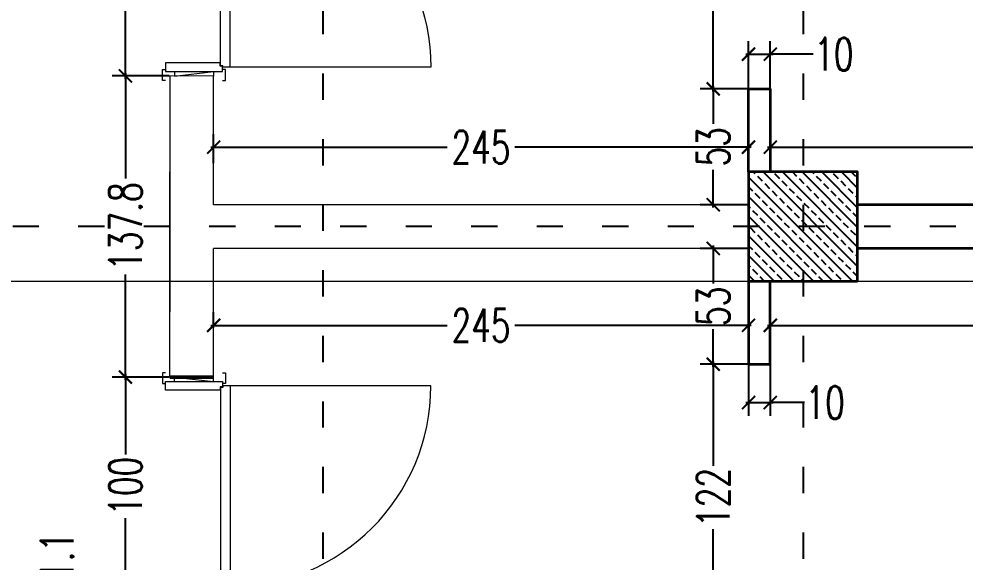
# Model space of a CAD drawing. Header units: centimetres. Extents: x -3207095 to 15275363, y -32656 to 4798027.
# Drawn here: x 688301 to 688734.4, y 4470458.4 to 4470707 of the extents above; entities that cross this region are included whole.
import ezdxf

# ---------------------------------------------------------------- set-up
doc = ezdxf.new("R2010")
doc.units = ezdxf.units.CM
doc.linetypes.add('ACAD_ISO03W100', pattern=[30, 12, -18])
doc.linetypes.add('DUZ', pattern=[500, 500])
doc.layers.get('0').update_dxf_attribs({"color": 1, "linetype": 'DUZ'})
doc.layers.add('DIM', color=1, linetype='DUZ')
doc.layers.add('KOLTAR_F', color=145, linetype='Continuous')
for name, color, linetype, lineweight in [('DUV', 220, 'Continuous', 50), ('DUVAR', 7, 'Continuous', 35), ('iç duvar', 7, 'Continuous', 50), ('KAPEN', 151, 'Continuous', 9), ('KOLON_F', 3, 'Continuous', 35)]:
    doc.layers.add(name, color=color, linetype=linetype, lineweight=lineweight)
doc.styles.add('DIM', font='ROMANSTW.SHX', dxfattribs={"width": 0.7})
doc.dimstyles.new('1_100', dxfattribs={"dimtxt": 15, "dimasz": 6, "dimexe": 6, "dimexo": 0, "dimgap": 2, "dimtad": 0, "dimdec": 1, "dimzin": 11, "dimdsep": 46, "dimtxsty": 'DIM', "dimblk": 'ARCHTICK', "dimcen": 3, "dimdle": 1.25, "dimclrt": 2, "dimadec": 0, "dimazin": 0, "dimtfac": 1.25, "dimtdec": 1, "dimtix": 1, "dimtofl": 0, "dimtmove": 1, "dimatfit": 3, "dimldrblk": 'ARCHTICK', "dimfxl": 20, "dimfxlon": 1, "dimtolj": 1, "dimtzin": 0, "dimarcsym": 0})
pattern_1 = [(135, (5191127.668, 3810003.487), (-4.4901280605, -4.4901280605), []), (135, (5191127.668, 3810007.977), (-4.4901280605, -4.4901280605), [3.175, -1.5875])]
pattern_2 = [(135, (5191127.668, 3810003.487), (-4.4901280605, -4.4901280605), []), (135, (5191127.668, 3810007.977), (-4.4901280605, -4.4901280605), [3.175, -1.5875])]

# ---------------------------------------------------------------- blocks, each defined once
blk = doc.blocks.new('K210')
for p, q in [((0.04, 0.985), (0.04, 0.032)), ((0.96, 0.032), (0.96, 0.065)), ((0.04, 0.032), (0.047, 0.032)), ((0.047, 0.032), (0.047, 0.022)), ((0.047, 0.022), (0.953, 0.022)), ((0.953, 0.032), (0.96, 0.032)), ((0.953, 0.022), (0.953, 0.032))]:
    blk.add_line(p, q)
for points in [[(-0.02, 0.03), (-0.02, 0.045), (0.03, 0.045), (0.03, 0.03)], [(0.04, 0.065), (0.96, 0.065)], [(1.02, 0.03), (1.02, 0.045), (0.97, 0.045), (0.97, 0.03)], [(0.02, -0.19), (0, -0.19), (0.02, -0.01), (0, -0.01)], [(0.98, -0.19), (1, -0.19), (0.98, -0.01), (1, -0.01)], [(-0.02, -0.23), (-0.02, -0.245), (0.03, -0.245), (0.03, -0.23)], [(1.02, -0.23), (1.02, -0.245), (0.97, -0.245), (0.97, -0.23)]]:
    blk.add_lwpolyline(points)
for points in [[(0.02, 0.03), (0.045, 0.03), (0.045, 0.02), (0.06, 0.02), (0.06, -0.23), (0.02, -0.23)], [(0.98, 0.03), (0.955, 0.03), (0.955, 0.02), (0.94, 0.02), (0.94, -0.23), (0.98, -0.23)]]:
    blk.add_lwpolyline(points, close=True)
blk.add_arc((0.04, 0.065), 0.92, 0, 90)
blk = doc.blocks.new('_ArchTick')
at = {"color": 0, "linetype": 'ByBlock', "const_width": 0.15}
blk.add_lwpolyline([(-0.5, -0.5), (0.5, 0.5)], dxfattribs=at)
blk = doc.blocks.new('*D856')
at = {"layer": 'Defpoints', "color": 0, "linetype": 'Continuous', "lineweight": 5, "transparency": 16777216}
for p in [(688349.79, 4470543.08), (688370.2, 4470543.08), (688370.2, 4470443.08)]:
    blk.add_point(p, dxfattribs=at)
at = {"layer": 'DIM', "color": 0, "linetype": 'Continuous', "lineweight": -2, "transparency": 16777216}
for p, q in [((688349.79, 4470544.33), (688349.79, 4470507.58)), ((688369.79, 4470543.08), (688343.79, 4470543.08)), ((688349.79, 4470441.83), (688349.79, 4470478.58)), ((688369.79, 4470443.08), (688343.79, 4470443.08))]:
    blk.add_line(p, q, dxfattribs=at)
at = {"layer": 'DIM', "color": 0, "linetype": 'Continuous', "lineweight": -2, "transparency": 16777216, "xscale": 6, "yscale": 6, "zscale": 6}
for p, rotation in [((688349.79, 4470543.08), 90), ((688349.79, 4470443.08), 270)]:
    blk.add_blockref('_ArchTick', p, dxfattribs=dict(at, rotation=rotation))
at = {"layer": 'DIM', "color": 2, "linetype": 'Continuous', "lineweight": 5, "transparency": 16777216, "insert": (688349.79, 4470493.08), "char_height": 15, "attachment_point": 5, "rotation": 90, "style": 'DIM'}
blk.add_mtext('\\A1;100', dxfattribs=at)
blk = doc.blocks.new('*D825')
at = {"layer": 'Defpoints', "color": 0, "linetype": 'Continuous', "lineweight": 5, "transparency": 16777216}
for p in [(688318.44, 4470443.08), (688343.79, 4470443.08), (688340.2, 4470431.97)]:
    blk.add_point(p, dxfattribs=at)
at = {"layer": 'DIM', "color": 0, "linetype": 'Continuous', "lineweight": -2, "transparency": 16777216}
for p, q in [((688338.44, 4470443.08), (688312.44, 4470443.08)), ((688318.44, 4470430.72), (688318.44, 4470444.33)), ((688338.44, 4470431.97), (688312.44, 4470431.97))]:
    blk.add_line(p, q, dxfattribs=at)
at = {"layer": 'DIM', "color": 0, "linetype": 'Continuous', "lineweight": -2, "transparency": 16777216, "xscale": 6, "yscale": 6, "zscale": 6}
for p, rotation in [((688318.44, 4470443.08), 90), ((688318.44, 4470431.97), 270)]:
    blk.add_blockref('_ArchTick', p, dxfattribs=dict(at, rotation=rotation))
at = {"layer": 'DIM', "color": 2, "linetype": 'Continuous', "lineweight": 5, "transparency": 16777216, "insert": (688318.44, 4470456.47), "char_height": 15, "attachment_point": 5, "rotation": 90, "style": 'DIM'}
blk.add_mtext('\\A1;11.1', dxfattribs=at)
blk = doc.blocks.new('*D858')
at = {"layer": 'Defpoints', "color": 0, "linetype": 'Continuous', "lineweight": 5, "transparency": 16777216}
for p in [(688349.79, 4470680.86), (688370.21, 4470680.86), (688370.2, 4470543.08)]:
    blk.add_point(p, dxfattribs=at)
at = {"layer": 'DIM', "color": 0, "linetype": 'Continuous', "lineweight": -2, "transparency": 16777216}
for p, q in [((688369.79, 4470680.86), (688343.79, 4470680.86)), ((688349.79, 4470682.11), (688349.79, 4470633.97)), ((688349.79, 4470541.83), (688349.79, 4470589.97)), ((688369.79, 4470543.08), (688343.79, 4470543.08))]:
    blk.add_line(p, q, dxfattribs=at)
at = {"layer": 'DIM', "color": 0, "linetype": 'Continuous', "lineweight": -2, "transparency": 16777216, "xscale": 6, "yscale": 6, "zscale": 6}
for p, rotation in [((688349.79, 4470680.86), 90), ((688349.79, 4470543.08), 270)]:
    blk.add_blockref('_ArchTick', p, dxfattribs=dict(at, rotation=rotation))
at = {"layer": 'DIM', "color": 2, "linetype": 'Continuous', "lineweight": 5, "transparency": 16777216, "insert": (688349.79, 4470611.97), "char_height": 15, "attachment_point": 5, "rotation": 90, "style": 'DIM'}
blk.add_mtext('\\A1;137.8', dxfattribs=at)
blk = doc.blocks.new('*D859')
at = {"layer": 'Defpoints', "color": 0, "linetype": 'Continuous', "lineweight": 5, "transparency": 16777216}
for p in [(688349.79, 4470780.86), (688370.2, 4470780.86), (688370.21, 4470680.86)]:
    blk.add_point(p, dxfattribs=at)
at = {"layer": 'DIM', "color": 0, "linetype": 'Continuous', "lineweight": -2, "transparency": 16777216}
for p, q in [((688369.79, 4470780.86), (688343.79, 4470780.86)), ((688349.79, 4470782.11), (688349.79, 4470745.36)), ((688349.79, 4470679.61), (688349.79, 4470716.36)), ((688369.79, 4470680.86), (688343.79, 4470680.86))]:
    blk.add_line(p, q, dxfattribs=at)
at = {"layer": 'DIM', "color": 0, "linetype": 'Continuous', "lineweight": -2, "transparency": 16777216, "xscale": 6, "yscale": 6, "zscale": 6}
for p, rotation in [((688349.79, 4470780.86), 90), ((688349.79, 4470680.86), 270)]:
    blk.add_blockref('_ArchTick', p, dxfattribs=dict(at, rotation=rotation))
at = {"layer": 'DIM', "color": 2, "linetype": 'Continuous', "lineweight": 5, "transparency": 16777216, "insert": (688349.79, 4470730.86), "char_height": 15, "attachment_point": 5, "rotation": 90, "style": 'DIM'}
blk.add_mtext('\\A1;100', dxfattribs=at)
blk = doc.blocks.new('*D803')
at = {"layer": 'Defpoints', "color": 0, "linetype": 'Continuous', "lineweight": 5, "transparency": 16777216}
for p in [(688645.2, 4470567.97), (689185.2, 4470566.75), (689185.2, 4470565.66)]:
    blk.add_point(p, dxfattribs=at)
at = {"layer": 'DIM', "color": 0, "linetype": 'Continuous', "lineweight": -2, "transparency": 16777216}
for p, q in [((689185.2, 4470565.66), (689185.2, 4470572.75)), ((688643.95, 4470566.75), (688899.7, 4470566.75)), ((688645.2, 4470567.97), (688645.2, 4470560.75)), ((689186.45, 4470566.75), (688930.7, 4470566.75))]:
    blk.add_line(p, q, dxfattribs=at)
at = {"layer": 'DIM', "color": 0, "linetype": 'Continuous', "lineweight": -2, "transparency": 16777216, "xscale": 6, "yscale": 6, "zscale": 6, "rotation": 180}
blk.add_blockref('_ArchTick', (688645.2, 4470566.75), dxfattribs=at)
at = {"layer": 'DIM', "color": 0, "linetype": 'Continuous', "lineweight": -2, "transparency": 16777216, "xscale": 6, "yscale": 6, "zscale": 6}
blk.add_blockref('_ArchTick', (689185.2, 4470566.75), dxfattribs=at)
at = {"layer": 'DIM', "color": 2, "linetype": 'Continuous', "lineweight": 5, "transparency": 16777216, "insert": (688915.2, 4470566.75), "char_height": 15, "attachment_point": 5, "style": 'DIM'}
blk.add_mtext('\\A1;540', dxfattribs=at)
blk = doc.blocks.new('*D804')
at = {"layer": 'Defpoints', "color": 0, "linetype": 'Continuous', "lineweight": 5, "transparency": 16777216}
for p in [(688390.2, 4470566.75), (688390.2, 4470565.66), (688635.2, 4470565.66)]:
    blk.add_point(p, dxfattribs=at)
at = {"layer": 'DIM', "color": 0, "linetype": 'Continuous', "lineweight": -2, "transparency": 16777216}
for p, q in [((688390.2, 4470565.66), (688390.2, 4470572.75)), ((688635.2, 4470565.66), (688635.2, 4470572.75)), ((688388.95, 4470566.75), (688497.2, 4470566.75)), ((688636.45, 4470566.75), (688528.2, 4470566.75))]:
    blk.add_line(p, q, dxfattribs=at)
at = {"layer": 'DIM', "color": 0, "linetype": 'Continuous', "lineweight": -2, "transparency": 16777216, "xscale": 6, "yscale": 6, "zscale": 6, "rotation": 180}
blk.add_blockref('_ArchTick', (688390.2, 4470566.75), dxfattribs=at)
at = {"layer": 'DIM', "color": 0, "linetype": 'Continuous', "lineweight": -2, "transparency": 16777216, "xscale": 6, "yscale": 6, "zscale": 6}
blk.add_blockref('_ArchTick', (688635.2, 4470566.75), dxfattribs=at)
at = {"layer": 'DIM', "color": 2, "linetype": 'Continuous', "lineweight": 5, "transparency": 16777216, "insert": (688512.7, 4470566.75), "char_height": 15, "attachment_point": 5, "style": 'DIM'}
blk.add_mtext('\\A1;245', dxfattribs=at)
blk = doc.blocks.new('*D805')
at = {"layer": 'Defpoints', "color": 0, "linetype": 'Continuous', "lineweight": 5, "transparency": 16777216}
for p in [(688635.2, 4470601.97), (688619.05, 4470548.97), (688635.2, 4470548.97)]:
    blk.add_point(p, dxfattribs=at)
at = {"layer": 'DIM', "color": 0, "linetype": 'Continuous', "lineweight": -2, "transparency": 16777216}
for p, q in [((688635.2, 4470601.97), (688613.05, 4470601.97)), ((688619.05, 4470603.22), (688619.05, 4470585.97)), ((688619.05, 4470547.72), (688619.05, 4470564.97)), ((688635.2, 4470548.97), (688613.05, 4470548.97))]:
    blk.add_line(p, q, dxfattribs=at)
at = {"layer": 'DIM', "color": 0, "linetype": 'Continuous', "lineweight": -2, "transparency": 16777216, "xscale": 6, "yscale": 6, "zscale": 6}
for p, rotation in [((688619.05, 4470601.97), 90), ((688619.05, 4470548.97), 270)]:
    blk.add_blockref('_ArchTick', p, dxfattribs=dict(at, rotation=rotation))
at = {"layer": 'DIM', "color": 2, "linetype": 'Continuous', "lineweight": 5, "transparency": 16777216, "insert": (688619.05, 4470575.47), "char_height": 15, "attachment_point": 5, "rotation": 90, "style": 'DIM'}
blk.add_mtext('\\A1;53', dxfattribs=at)
blk = doc.blocks.new('*D806')
at = {"layer": 'Defpoints', "color": 0, "linetype": 'Continuous', "lineweight": 5, "transparency": 16777216}
for p in [(688635.2, 4470548.97), (688619.05, 4470426.97), (688635.2, 4470426.97)]:
    blk.add_point(p, dxfattribs=at)
at = {"layer": 'DIM', "color": 0, "linetype": 'Continuous', "lineweight": -2, "transparency": 16777216}
for p, q in [((688635.2, 4470548.97), (688613.05, 4470548.97)), ((688619.05, 4470550.22), (688619.05, 4470502.47)), ((688619.05, 4470425.72), (688619.05, 4470473.47)), ((688635.2, 4470426.97), (688613.05, 4470426.97))]:
    blk.add_line(p, q, dxfattribs=at)
at = {"layer": 'DIM', "color": 0, "linetype": 'Continuous', "lineweight": -2, "transparency": 16777216, "xscale": 6, "yscale": 6, "zscale": 6}
for p, rotation in [((688619.05, 4470548.97), 90), ((688619.05, 4470426.97), 270)]:
    blk.add_blockref('_ArchTick', p, dxfattribs=dict(at, rotation=rotation))
at = {"layer": 'DIM', "color": 2, "linetype": 'Continuous', "lineweight": 5, "transparency": 16777216, "insert": (688619.05, 4470487.97), "char_height": 15, "attachment_point": 5, "rotation": 90, "style": 'DIM'}
blk.add_mtext('\\A1;122', dxfattribs=at)
blk = doc.blocks.new('*D811')
at = {"layer": 'Defpoints', "color": 0, "linetype": 'Continuous', "lineweight": 5, "transparency": 16777216}
for p in [(688635.2, 4470548.97), (688645.2, 4470548.97), (688645.2, 4470531.42)]:
    blk.add_point(p, dxfattribs=at)
at = {"layer": 'DIM', "color": 0, "linetype": 'Continuous', "lineweight": -2, "transparency": 16777216}
for p, q in [((688635.2, 4470548.97), (688635.2, 4470525.42)), ((688645.2, 4470548.97), (688645.2, 4470525.42)), ((688633.95, 4470531.42), (688646.45, 4470531.42)), ((688660.79, 4470531.42), (688645.2, 4470531.42))]:
    blk.add_line(p, q, dxfattribs=at)
at = {"layer": 'DIM', "color": 0, "linetype": 'Continuous', "lineweight": -2, "transparency": 16777216, "xscale": 6, "yscale": 6, "zscale": 6, "rotation": 180}
blk.add_blockref('_ArchTick', (688635.2, 4470531.42), dxfattribs=at)
at = {"layer": 'DIM', "color": 0, "linetype": 'Continuous', "lineweight": -2, "transparency": 16777216, "xscale": 6, "yscale": 6, "zscale": 6}
blk.add_blockref('_ArchTick', (688645.2, 4470531.42), dxfattribs=at)
at = {"layer": 'DIM', "color": 2, "linetype": 'Continuous', "lineweight": 5, "transparency": 16777216, "insert": (688670.29, 4470531.42), "char_height": 15, "attachment_point": 5, "style": 'DIM'}
blk.add_mtext('\\A1;10', dxfattribs=at)
blk = doc.blocks.new('*D828')
at = {"layer": 'Defpoints', "color": 0, "linetype": 'Continuous', "lineweight": 5, "transparency": 16777216}
for p in [(688619.05, 4470674.97), (688635.2, 4470674.97), (688635.2, 4470621.97)]:
    blk.add_point(p, dxfattribs=at)
at = {"layer": 'DIM', "color": 0, "linetype": 'Continuous', "lineweight": -2, "transparency": 16777216}
for p, q in [((688635.2, 4470674.97), (688613.05, 4470674.97)), ((688619.05, 4470676.22), (688619.05, 4470658.97)), ((688619.05, 4470620.72), (688619.05, 4470637.97)), ((688635.2, 4470621.97), (688613.05, 4470621.97))]:
    blk.add_line(p, q, dxfattribs=at)
at = {"layer": 'DIM', "color": 0, "linetype": 'Continuous', "lineweight": -2, "transparency": 16777216, "xscale": 6, "yscale": 6, "zscale": 6}
for p, rotation in [((688619.05, 4470674.97), 90), ((688619.05, 4470621.97), 270)]:
    blk.add_blockref('_ArchTick', p, dxfattribs=dict(at, rotation=rotation))
at = {"layer": 'DIM', "color": 2, "linetype": 'Continuous', "lineweight": 5, "transparency": 16777216, "insert": (688619.05, 4470648.47), "char_height": 15, "attachment_point": 5, "rotation": 90, "style": 'DIM'}
blk.add_mtext('\\A1;53', dxfattribs=at)
blk = doc.blocks.new('*D829')
at = {"layer": 'Defpoints', "color": 0, "linetype": 'Continuous', "lineweight": 5, "transparency": 16777216}
for p in [(688619.05, 4470796.97), (688635.2, 4470796.97), (688635.2, 4470674.97)]:
    blk.add_point(p, dxfattribs=at)
at = {"layer": 'DIM', "color": 0, "linetype": 'Continuous', "lineweight": -2, "transparency": 16777216}
for p, q in [((688635.2, 4470796.97), (688613.05, 4470796.97)), ((688619.05, 4470798.22), (688619.05, 4470750.47)), ((688619.05, 4470673.72), (688619.05, 4470721.47)), ((688635.2, 4470674.97), (688613.05, 4470674.97))]:
    blk.add_line(p, q, dxfattribs=at)
at = {"layer": 'DIM', "color": 0, "linetype": 'Continuous', "lineweight": -2, "transparency": 16777216, "xscale": 6, "yscale": 6, "zscale": 6}
for p, rotation in [((688619.05, 4470796.97), 90), ((688619.05, 4470674.97), 270)]:
    blk.add_blockref('_ArchTick', p, dxfattribs=dict(at, rotation=rotation))
at = {"layer": 'DIM', "color": 2, "linetype": 'Continuous', "lineweight": 5, "transparency": 16777216, "insert": (688619.05, 4470735.97), "char_height": 15, "attachment_point": 5, "rotation": 90, "style": 'DIM'}
blk.add_mtext('\\A1;122', dxfattribs=at)
blk = doc.blocks.new('*D833')
at = {"layer": 'Defpoints', "color": 0, "linetype": 'Continuous', "lineweight": 5, "transparency": 16777216}
for p in [(688635.2, 4470648.3), (688390.2, 4470641.01), (688635.2, 4470641.01)]:
    blk.add_point(p, dxfattribs=at)
at = {"layer": 'DIM', "color": 0, "linetype": 'Continuous', "lineweight": -2, "transparency": 16777216}
for p, q in [((688390.2, 4470641.01), (688390.2, 4470654.3)), ((688635.2, 4470641.01), (688635.2, 4470654.3)), ((688388.95, 4470648.3), (688497.2, 4470648.3)), ((688636.45, 4470648.3), (688528.2, 4470648.3))]:
    blk.add_line(p, q, dxfattribs=at)
at = {"layer": 'DIM', "color": 0, "linetype": 'Continuous', "lineweight": -2, "transparency": 16777216, "xscale": 6, "yscale": 6, "zscale": 6, "rotation": 180}
blk.add_blockref('_ArchTick', (688390.2, 4470648.3), dxfattribs=at)
at = {"layer": 'DIM', "color": 0, "linetype": 'Continuous', "lineweight": -2, "transparency": 16777216, "xscale": 6, "yscale": 6, "zscale": 6}
blk.add_blockref('_ArchTick', (688635.2, 4470648.3), dxfattribs=at)
at = {"layer": 'DIM', "color": 2, "linetype": 'Continuous', "lineweight": 5, "transparency": 16777216, "insert": (688512.7, 4470648.3), "char_height": 15, "attachment_point": 5, "style": 'DIM'}
blk.add_mtext('\\A1;245', dxfattribs=at)
blk = doc.blocks.new('*D834')
at = {"layer": 'Defpoints', "color": 0, "linetype": 'Continuous', "lineweight": 5, "transparency": 16777216}
for p in [(688645.2, 4470648.3), (689185.2, 4470648.3), (689185.2, 4470648.3)]:
    blk.add_point(p, dxfattribs=at)
at = {"layer": 'DIM', "color": 0, "linetype": 'Continuous', "lineweight": -2, "transparency": 16777216}
for p, q in [((688645.2, 4470648.3), (688645.2, 4470654.3)), ((689185.2, 4470648.3), (689185.2, 4470654.3)), ((688643.95, 4470648.3), (688899.7, 4470648.3)), ((689186.45, 4470648.3), (688930.7, 4470648.3))]:
    blk.add_line(p, q, dxfattribs=at)
at = {"layer": 'DIM', "color": 0, "linetype": 'Continuous', "lineweight": -2, "transparency": 16777216, "xscale": 6, "yscale": 6, "zscale": 6, "rotation": 180}
blk.add_blockref('_ArchTick', (688645.2, 4470648.3), dxfattribs=at)
at = {"layer": 'DIM', "color": 0, "linetype": 'Continuous', "lineweight": -2, "transparency": 16777216, "xscale": 6, "yscale": 6, "zscale": 6}
blk.add_blockref('_ArchTick', (689185.2, 4470648.3), dxfattribs=at)
at = {"layer": 'DIM', "color": 2, "linetype": 'Continuous', "lineweight": 5, "transparency": 16777216, "insert": (688915.2, 4470648.3), "char_height": 15, "attachment_point": 5, "style": 'DIM'}
blk.add_mtext('\\A1;540', dxfattribs=at)
blk = doc.blocks.new('*D835')
at = {"layer": 'Defpoints', "color": 0, "linetype": 'Continuous', "lineweight": 5, "transparency": 16777216}
for p in [(688645.2, 4470690.83), (688635.2, 4470674.97), (688645.2, 4470674.97)]:
    blk.add_point(p, dxfattribs=at)
at = {"layer": 'DIM', "color": 0, "linetype": 'Continuous', "lineweight": -2, "transparency": 16777216}
for p, q in [((688635.2, 4470674.97), (688635.2, 4470696.83)), ((688645.2, 4470674.97), (688645.2, 4470696.83)), ((688633.95, 4470690.83), (688646.45, 4470690.83)), ((688664.82, 4470690.83), (688645.2, 4470690.83))]:
    blk.add_line(p, q, dxfattribs=at)
at = {"layer": 'DIM', "color": 0, "linetype": 'Continuous', "lineweight": -2, "transparency": 16777216, "xscale": 6, "yscale": 6, "zscale": 6, "rotation": 180}
blk.add_blockref('_ArchTick', (688635.2, 4470690.83), dxfattribs=at)
at = {"layer": 'DIM', "color": 0, "linetype": 'Continuous', "lineweight": -2, "transparency": 16777216, "xscale": 6, "yscale": 6, "zscale": 6}
blk.add_blockref('_ArchTick', (688645.2, 4470690.83), dxfattribs=at)
at = {"layer": 'DIM', "color": 2, "linetype": 'Continuous', "lineweight": 5, "transparency": 16777216, "insert": (688674.32, 4470690.83), "char_height": 15, "attachment_point": 5, "style": 'DIM'}
blk.add_mtext('\\A1;10', dxfattribs=at)

msp = doc.modelspace()

# ---------------------------------------------------------------- hatches: boundary and pattern name
at = {"layer": 'KOLTAR_F'}
h = msp.add_hatch(dxfattribs=at)
h.set_pattern_fill('ANSI33', color=256, angle=90, style=0)
h.set_pattern_definition(pattern_1)
h.paths.add_polyline_path([(688685.2, 4470586.97), (688685.2, 4470636.97), (688635.2, 4470636.97), (688635.2, 4470586.97)])
h = msp.add_hatch(dxfattribs=at)
h.set_pattern_fill('ANSI33', color=256, angle=90, style=0)
h.set_pattern_definition(pattern_2)
h.paths.add_polyline_path([(688685.2, 4470586.97), (688685.2, 4470636.97), (688635.2, 4470636.97), (688635.2, 4470586.97)])
h = msp.add_hatch(dxfattribs=at)
h.set_pattern_fill('ANSI33', color=256, angle=90, style=0)
h.set_pattern_definition(pattern_1)
h.paths.add_polyline_path([(688685.2, 4470586.97), (688685.2, 4470636.97), (688635.2, 4470636.97), (688635.2, 4470586.97)])
h = msp.add_hatch(dxfattribs=at)
h.set_pattern_fill('ANSI33', color=256, angle=90, style=0)
h.set_pattern_definition(pattern_2)
h.paths.add_polyline_path([(688685.2, 4470586.97), (688685.2, 4470636.97), (688635.2, 4470636.97), (688635.2, 4470586.97)])

# ---------------------------------------------------------------- linework, layer by layer
at = {"color": 232, "linetype": 'ACAD_ISO03W100'}
for p, q in [((688440.2, 4472511.97), (688440.2, 4469381.97)), ((688660.2, 4472511.97), (688660.2, 4469381.97)), ((689300.2, 4470611.97), (685360.2, 4470611.97))]:
    msp.add_line(p, q, dxfattribs=at)
at = {"layer": 'DUV'}
msp.add_line((688390.2, 4470543.08), (688370.2, 4470543.08), dxfattribs=at)
at = {"layer": 'DUVAR'}
for p, q in [((689155.2, 4470621.97), (688685.2, 4470621.97)), ((689155.2, 4470601.97), (688685.2, 4470601.97))]:
    msp.add_line(p, q, dxfattribs=at)
for points in [[(688635.2, 4470636.97), (688635.2, 4470674.97), (688645.2, 4470674.97), (688645.2, 4470636.97)], [(688635.2, 4470586.97), (688635.2, 4470548.97), (688645.2, 4470548.97), (688645.2, 4470586.97)]]:
    msp.add_lwpolyline(points, dxfattribs=at)
at = {"layer": 'iç duvar', "color": 7, "lineweight": 18}
for p, q in [((688370.2, 4470680.86), (688370.2, 4470572.89)), ((688390.2, 4470680.85), (688370.2, 4470680.86)), ((688390.2, 4470621.97), (688390.2, 4470680.85)), ((688370.2, 4470543.08), (688370.2, 4470636.97)), ((688635.2, 4470621.97), (688390.2, 4470621.97)), ((688390.2, 4470543.08), (688390.2, 4470601.97)), ((688635.2, 4470601.97), (688390.2, 4470601.97))]:
    msp.add_line(p, q, dxfattribs=at)
at = {"layer": 'iç duvar', "color": 252, "linetype": 'Continuous', "lineweight": 5, "true_color": 0x939598}
for p, q in [((688165.2, 4470586.97), (688635.2, 4470586.97)), ((688685.2, 4470586.97), (689155.2, 4470586.97))]:
    msp.add_line(p, q, dxfattribs=at)
at = {"layer": 'KOLON_F'}
msp.add_lwpolyline([(688685.2, 4470586.97), (688685.2, 4470636.97), (688635.2, 4470636.97), (688635.2, 4470586.97)], close=True, dxfattribs=at)
msp.add_lwpolyline([(688685.2, 4470586.97), (688685.2, 4470636.97), (688635.2, 4470636.97), (688635.2, 4470586.97)], close=True, dxfattribs=at)
msp.add_lwpolyline([(688685.2, 4470586.97), (688685.2, 4470636.97), (688635.2, 4470636.97), (688635.2, 4470586.97)], close=True, dxfattribs=at)
msp.add_lwpolyline([(688685.2, 4470586.97), (688685.2, 4470636.97), (688635.2, 4470636.97), (688635.2, 4470586.97)], close=True, dxfattribs=at)

# ---------------------------------------------------------------- block references
at = {"layer": 'KAPEN', "yscale": 100, "zscale": 100, "rotation": 270}
for p, xscale in [((688391.2, 4470680.85), -100), ((688391.2, 4470543.08), 100)]:
    msp.add_blockref('K210', p, dxfattribs=dict(at, xscale=xscale))

# ---------------------------------------------------------------- dimensions: what is measured, and where the dimension line sits
at = {"layer": 'DIM', "linetype": 'Continuous', "lineweight": 5}
for base, p1, p2, angle, picture, middle in [((688619.05, 4470796.97), (688635.2, 4470674.97), (688635.2, 4470796.97), 90, '*D829', (688619.05, 4470735.97)), ((688349.79, 4470780.86), (688370.21, 4470680.86), (688370.2, 4470780.86), 90, '*D859', (688349.79, 4470730.86)), ((688349.79, 4470680.86), (688370.2, 4470543.08), (688370.21, 4470680.86), 90, '*D858', (688349.79, 4470611.97)), ((688619.05, 4470674.97), (688635.2, 4470621.97), (688635.2, 4470674.97), 90, '*D828', (688619.05, 4470648.47)), ((688635.2, 4470648.3), (688390.2, 4470641.01), (688635.2, 4470641.01), 180, '*D833', (688512.7, 4470648.3)), ((689185.2, 4470648.3), (688645.2, 4470648.3), (689185.2, 4470648.3), 180, '*D834', (688915.2, 4470648.3)), ((688619.05, 4470548.97), (688635.2, 4470601.97), (688635.2, 4470548.97), 90, '*D805', (688619.05, 4470575.47)), ((688390.2, 4470566.75), (688635.2, 4470565.66), (688390.2, 4470565.66), 180, '*D804', (688512.7, 4470566.75)), ((689185.2, 4470566.75), (688645.2, 4470567.97), (689185.2, 4470565.66), 180, '*D803', (688915.2, 4470566.75)), ((688619.05, 4470426.97), (688635.2, 4470548.97), (688635.2, 4470426.97), 90, '*D806', (688619.05, 4470487.97)), ((688349.79, 4470543.08), (688370.2, 4470443.08), (688370.2, 4470543.08), 90, '*D856', (688349.79, 4470493.08))]:
    dim = msp.add_linear_dim(base=base, p1=p1, p2=p2, angle=angle, dimstyle='1_100', dxfattribs=at)
    dim.commit()
    dim.dimension.update_dxf_attribs({"geometry": picture, "text_midpoint": middle})
for base, p1, p2, angle, picture, middle in [((688645.2, 4470690.83), (688635.2, 4470674.97), (688645.2, 4470674.97), 180, '*D835', (688674.32, 4470700.03)), ((688645.2, 4470531.42), (688635.2, 4470548.97), (688645.2, 4470548.97), 180, '*D811', (688670.29, 4470531.42)), ((688318.44, 4470443.08), (688340.2, 4470431.97), (688343.79, 4470443.08), 90, '*D825', (688318.44, 4470456.47))]:
    dim = msp.add_linear_dim(base=base, p1=p1, p2=p2, angle=angle, dimstyle='1_100', dxfattribs=at)
    dim.commit()
    dim.dimension.update_dxf_attribs({"geometry": picture, "text_midpoint": middle, "dimtype": 160})

doc.saveas('drawing.dxf')
